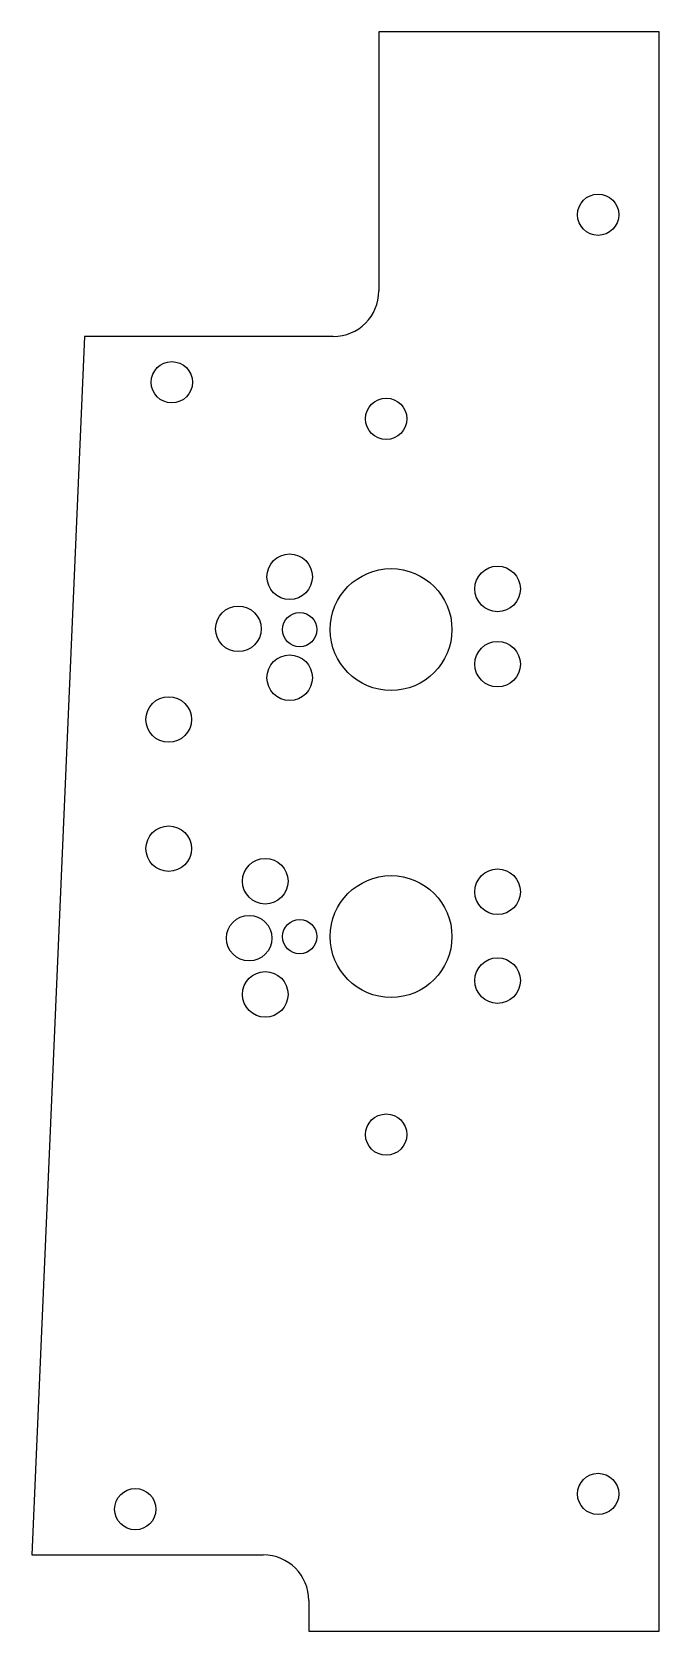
# Model space of a CAD drawing. Header units: inches. Extents: x -2.57 to 0, y 0 to 6.56.
import ezdxf

# ---------------------------------------------------------------- set-up
doc = ezdxf.new("R2010")
doc.units = ezdxf.units.IN
doc.header["$MEASUREMENT"] = 0

msp = doc.modelspace()

# ---------------------------------------------------------------- linework, layer by layer
at = {"color": 7, "linetype": 'Continuous', "lineweight": 25}
for p, q in [((0, 6.5625), (-1.15, 6.5625)), ((-1.15, 6.5625), (-1.15, 5.5)), ((0, 0), (0, 6.5625)), ((-2.3579, 5.3125), (-2.574, 0.3125)), ((-1.3375, 5.3125), (-2.3579, 5.3125)), ((-2.574, 0.3125), (-1.625, 0.3125)), ((-1.4375, 0.125), (-1.4375, 0)), ((-1.4375, 0), (0, 0))]:
    msp.add_line(p, q, dxfattribs=at)
for centre, radius in [((-0.25, 5.8125), 0.0847), ((-2, 5.125), 0.0847), ((-1.12, 4.975), 0.0847), ((-1.5162, 4.3268), 0.0935), ((-1.1, 4.11), 0.25), ((-0.6627, 4.2769), 0.0935), ((-1.7267, 4.113), 0.0935), ((-1.475, 4.11), 0.0703), ((-1.5162, 3.9125), 0.0935), ((-0.6627, 3.9678), 0.0935), ((-2.0127, 3.741), 0.0935), ((-2.0127, 3.2108), 0.0935), ((-1.6164, 3.0772), 0.0935), ((-1.1, 2.85), 0.25), ((-0.6627, 3.034), 0.0935), ((-1.6826, 2.8433), 0.0935), ((-1.475, 2.85), 0.0703), ((-0.6627, 2.6694), 0.0935), ((-1.6164, 2.6127), 0.0935), ((-1.12, 2.0375), 0.0847), ((-0.25, 0.5625), 0.0847), ((-2.15, 0.5), 0.0847)]:
    msp.add_circle(centre, radius, dxfattribs=at)
for centre, start, end in [((-1.3375, 5.5), 270, 0), ((-1.625, 0.125), 0, 90)]:
    msp.add_arc(centre, 0.1875, start, end, dxfattribs=at)

doc.saveas('drawing.dxf')
